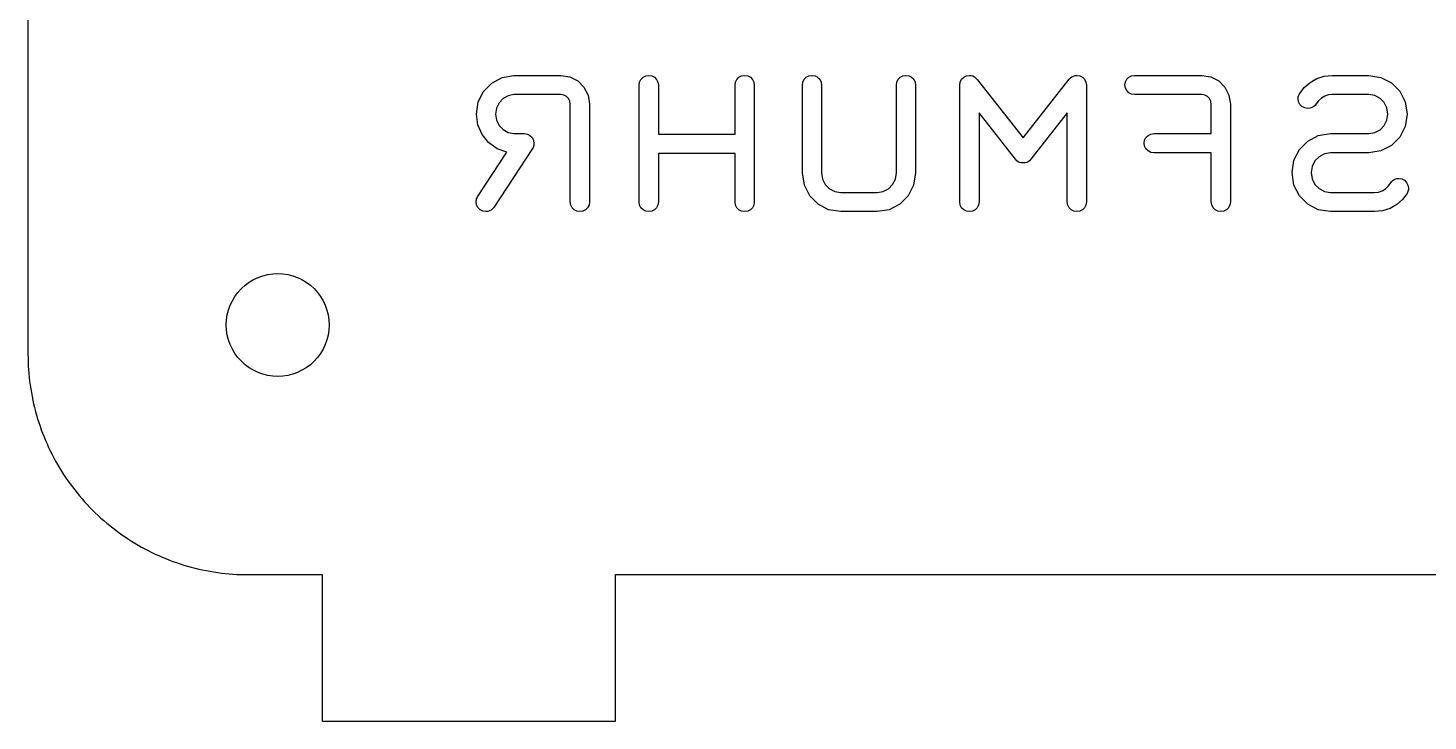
# Model space of a CAD drawing. Header units: metres. Extents: x 0 to 180, y 0 to 190.
# Drawn here: x 0 to 95.3, y 0 to 47.2 of the extents above; entities that cross this region are included whole.
import ezdxf

# ---------------------------------------------------------------- set-up
doc = ezdxf.new("R2010")
doc.units = ezdxf.units.M

msp = doc.modelspace()

# ---------------------------------------------------------------- linework, layer by layer
for p, q in [((0, 174.966), (0, 24.9665)), ((32.268, 43.8175), (33.076, 43.9635)), ((33.076, 43.9635), (36.263, 43.9635)), ((36.263, 43.9635), (36.882, 43.8635)), ((36.882, 43.8635), (37.42, 43.5855)), ((41.867, 43.8355), (42.046, 43.9295)), ((42.046, 43.9295), (42.255, 43.9635)), ((42.255, 43.9635), (42.462, 43.9295)), ((42.462, 43.9295), (42.642, 43.8355)), ((48.395, 43.8355), (48.574, 43.9295)), ((48.574, 43.9295), (48.783, 43.9635)), ((48.783, 43.9635), (48.99, 43.9295)), ((48.99, 43.9295), (49.17, 43.8355)), ((52.976, 43.8365), (53.155, 43.9295)), ((53.155, 43.9295), (53.364, 43.9635)), ((53.364, 43.9635), (53.572, 43.9295)), ((53.572, 43.9295), (53.752, 43.8365)), ((59.374, 43.8365), (59.553, 43.9295)), ((59.553, 43.9295), (59.762, 43.9635)), ((59.762, 43.9635), (59.97, 43.9295)), ((59.97, 43.9295), (60.15, 43.8365)), ((63.695, 43.8365), (63.874, 43.9295)), ((63.874, 43.9295), (64.083, 43.9635)), ((64.083, 43.9635), (64.208, 43.9535)), ((64.208, 43.9535), (64.321, 43.9215)), ((64.321, 43.9215), (64.426, 43.8655)), ((64.426, 43.8655), (64.523, 43.7835)), ((70.956, 43.7915), (71.052, 43.8655)), ((71.052, 43.8655), (71.156, 43.9195)), ((71.156, 43.9195), (71.272, 43.9525)), ((71.272, 43.9525), (71.393, 43.9635)), ((71.393, 43.9635), (71.601, 43.9295)), ((71.601, 43.9295), (71.781, 43.8365)), ((74.794, 43.6975), (74.935, 43.8385)), ((74.935, 43.8385), (75.114, 43.9305)), ((75.114, 43.9305), (75.323, 43.9635)), ((75.323, 43.9635), (79.892, 43.9635)), ((79.892, 43.9635), (80.512, 43.8635)), ((80.512, 43.8635), (81.05, 43.5855)), ((87.727, 43.7405), (88.235, 43.9045)), ((88.235, 43.9045), (88.783, 43.9625)), ((88.783, 43.9625), (91.263, 43.9625)), ((91.263, 43.9625), (92.086, 43.8285)), ((31.011, 42.8725), (31.567, 43.4405)), ((31.567, 43.4405), (32.268, 43.8175)), ((37.42, 43.5855), (37.843, 43.1595)), ((37.843, 43.1595), (38.121, 42.6185)), ((41.602, 43.2955), (41.634, 43.5085)), ((41.602, 35.3445), (41.602, 43.2955)), ((41.634, 43.5085), (41.726, 43.6925)), ((41.726, 43.6925), (41.867, 43.8355)), ((42.642, 43.8355), (42.783, 43.6925)), ((42.783, 43.6925), (42.875, 43.5085)), ((42.875, 43.5085), (42.908, 43.2955)), ((42.908, 43.2955), (42.908, 39.9565)), ((48.13, 43.2955), (48.162, 43.5085)), ((48.13, 39.9565), (48.13, 43.2955)), ((48.162, 43.5085), (48.253, 43.6925)), ((48.253, 43.6925), (48.395, 43.8355)), ((49.17, 43.8355), (49.309, 43.6925)), ((49.309, 43.6925), (49.401, 43.5085)), ((49.401, 43.5085), (49.434, 43.2955)), ((49.434, 43.2955), (49.434, 35.3445)), ((52.711, 43.2985), (52.744, 43.5105)), ((52.711, 37.3175), (52.711, 43.2985)), ((52.744, 43.5105), (52.836, 43.6935)), ((52.836, 43.6935), (52.976, 43.8365)), ((53.752, 43.8365), (53.892, 43.6935)), ((53.892, 43.6935), (53.985, 43.5105)), ((53.985, 43.5105), (54.017, 43.2985)), ((54.017, 43.2985), (54.017, 37.3175)), ((59.109, 43.2985), (59.141, 43.5105)), ((59.109, 37.3175), (59.109, 43.2985)), ((59.141, 43.5105), (59.233, 43.6935)), ((59.233, 43.6935), (59.374, 43.8365)), ((60.15, 43.8365), (60.29, 43.6935)), ((60.29, 43.6935), (60.382, 43.5105)), ((60.382, 43.5105), (60.415, 43.2985)), ((60.415, 43.2985), (60.415, 37.3175)), ((63.43, 43.2995), (63.461, 43.5115)), ((63.43, 35.3455), (63.43, 43.2995)), ((63.461, 43.5115), (63.554, 43.6935)), ((63.554, 43.6935), (63.695, 43.8365)), ((64.523, 43.7835), (64.617, 43.6715)), ((64.617, 43.6715), (67.738, 39.7205)), ((67.738, 39.7205), (70.872, 43.6975)), ((70.872, 43.6975), (70.956, 43.7915)), ((71.781, 43.8365), (71.921, 43.6935)), ((71.921, 43.6935), (72.014, 43.5115)), ((72.014, 43.5115), (72.046, 43.2995)), ((72.046, 43.2995), (72.046, 35.3455)), ((74.67, 43.3105), (74.703, 43.5185)), ((74.703, 43.1015), (74.67, 43.3105)), ((74.703, 43.5185), (74.794, 43.6975)), ((74.794, 42.9225), (74.703, 43.1015)), ((74.935, 42.7815), (74.794, 42.9225)), ((81.05, 43.5855), (81.473, 43.1595)), ((81.473, 43.1595), (81.75, 42.6175)), ((86.563, 42.7225), (86.879, 43.1365)), ((86.879, 43.1365), (87.271, 43.4805)), ((87.271, 43.4805), (87.727, 43.7405)), ((92.086, 43.8285), (92.803, 43.4555)), ((92.803, 43.4555), (93.369, 42.8855)), ((93.369, 42.8855), (93.74, 42.1615)), ((30.518, 41.3285), (30.647, 42.1545)), ((30.647, 42.1545), (31.011, 42.8725)), ((32.065, 42.0985), (31.886, 41.7395)), ((32.337, 42.3855), (32.065, 42.0985)), ((32.681, 42.5785), (32.337, 42.3855)), ((33.076, 42.6575), (32.681, 42.5785)), ((36.263, 42.6575), (33.076, 42.6575)), ((36.47, 42.6235), (36.263, 42.6575)), ((36.649, 42.5305), (36.47, 42.6235)), ((36.789, 42.3875), (36.649, 42.5305)), ((36.882, 42.2055), (36.789, 42.3875)), ((36.914, 41.9935), (36.882, 42.2055)), ((36.914, 35.3475), (36.914, 41.9935)), ((38.121, 42.6185), (38.22, 41.9935)), ((38.22, 41.9935), (38.22, 35.3475)), ((75.114, 42.6905), (74.935, 42.7815)), ((75.323, 42.6575), (75.114, 42.6905)), ((79.892, 42.6575), (75.323, 42.6575)), ((80.1, 42.6235), (79.892, 42.6575)), ((80.28, 42.5305), (80.1, 42.6235)), ((80.421, 42.3865), (80.28, 42.5305)), ((80.512, 42.2035), (80.421, 42.3865)), ((80.545, 41.9915), (80.512, 42.2035)), ((80.545, 39.9955), (80.545, 41.9915)), ((81.75, 42.6175), (81.85, 41.9915)), ((81.85, 41.9915), (81.85, 35.3505)), ((86.449, 42.3575), (86.453, 42.4305)), ((86.481, 42.1595), (86.449, 42.3575)), ((86.453, 42.4305), (86.466, 42.5045)), ((86.466, 42.5045), (86.489, 42.5785)), ((86.573, 41.9825), (86.481, 42.1595)), ((86.489, 42.5785), (86.521, 42.6515)), ((86.521, 42.6515), (86.563, 42.7225)), ((86.717, 41.8415), (86.573, 41.9825)), ((87.686, 42.0315), (87.612, 41.9215)), ((87.847, 42.2395), (87.686, 42.0315)), ((88.042, 42.4125), (87.847, 42.2395)), ((88.267, 42.5445), (88.042, 42.4125)), ((88.516, 42.6275), (88.267, 42.5445)), ((88.783, 42.6575), (88.516, 42.6275)), ((91.263, 42.6575), (88.783, 42.6575)), ((91.675, 42.5895), (91.263, 42.6575)), ((92.033, 42.3995), (91.675, 42.5895)), ((92.316, 42.1115), (92.033, 42.3995)), ((92.502, 41.7455), (92.316, 42.1115)), ((93.74, 42.1615), (93.874, 41.3265)), ((30.621, 40.5915), (30.518, 41.3285)), ((31.886, 41.7395), (31.824, 41.3285)), ((31.824, 41.3285), (31.886, 40.9165)), ((67.216, 38.2495), (64.736, 41.4045)), ((64.736, 41.4045), (64.736, 35.3455)), ((70.74, 41.4045), (68.261, 38.2495)), ((70.74, 35.3455), (70.74, 41.4045)), ((86.903, 41.7465), (86.717, 41.8415)), ((87.125, 41.7125), (86.903, 41.7465)), ((87.269, 41.7265), (87.125, 41.7125)), ((87.4, 41.7675), (87.269, 41.7265)), ((87.515, 41.8335), (87.4, 41.7675)), ((87.612, 41.9215), (87.515, 41.8335)), ((92.569, 41.3265), (92.502, 41.7455)), ((92.502, 40.9065), (92.569, 41.3265)), ((93.874, 41.3265), (93.74, 40.4905)), ((30.91, 39.9325), (30.621, 40.5915)), ((31.886, 40.9165), (32.065, 40.5575)), ((32.065, 40.5575), (32.337, 40.2715)), ((32.337, 40.2715), (32.681, 40.0785)), ((32.681, 40.0785), (33.076, 39.9995)), ((91.263, 39.9955), (91.675, 40.0635)), ((91.675, 40.0635), (92.033, 40.2525)), ((92.033, 40.2525), (92.316, 40.5415)), ((92.316, 40.5415), (92.502, 40.9065)), ((93.74, 40.4905), (93.369, 39.7665)), ((31.354, 39.3815), (30.91, 39.9325)), ((31.925, 38.9685), (31.354, 39.3815)), ((33.076, 39.9995), (33.782, 39.9995)), ((33.782, 39.9995), (33.99, 39.9655)), ((33.99, 39.9655), (34.17, 39.8725)), ((34.17, 39.8725), (34.31, 39.7295)), ((34.31, 39.7295), (34.401, 39.5465)), ((34.403, 39.1125), (34.377, 39.0485)), ((34.401, 39.5465), (34.435, 39.3345)), ((34.421, 39.1825), (34.403, 39.1125)), ((34.431, 39.2565), (34.421, 39.1825)), ((34.435, 39.3345), (34.431, 39.2565)), ((42.908, 39.9565), (48.13, 39.9565)), ((75.975, 39.3425), (76.008, 39.5505)), ((76.008, 39.1335), (75.975, 39.3425)), ((76.008, 39.5505), (76.099, 39.7295)), ((76.099, 38.9545), (76.008, 39.1335)), ((76.099, 39.7295), (76.24, 39.8705)), ((76.24, 39.8705), (76.42, 39.9625)), ((76.42, 39.9625), (76.628, 39.9955)), ((76.628, 39.9955), (80.545, 39.9955)), ((86.547, 38.9135), (87.113, 39.4865)), ((87.113, 39.4865), (87.829, 39.8615)), ((87.829, 39.8615), (88.652, 39.9955)), ((88.652, 39.9955), (91.263, 39.9955)), ((92.803, 39.1965), (92.086, 38.8235)), ((93.369, 39.7665), (92.803, 39.1965)), ((30.608, 35.6935), (32.593, 38.7235)), ((34.343, 38.9895), (31.705, 34.9625)), ((32.593, 38.7235), (31.925, 38.9685)), ((34.377, 39.0485), (34.343, 38.9895)), ((48.13, 38.6515), (42.908, 38.6515)), ((42.908, 38.6515), (42.908, 35.3445)), ((48.13, 35.3445), (48.13, 38.6515)), ((67.307, 38.1515), (67.216, 38.2495)), ((67.4, 38.0805), (67.307, 38.1515)), ((68.169, 38.1515), (68.08, 38.0805)), ((68.261, 38.2495), (68.169, 38.1515)), ((76.24, 38.8135), (76.099, 38.9545)), ((76.42, 38.7225), (76.24, 38.8135)), ((76.628, 38.6895), (76.42, 38.7225)), ((80.545, 38.6895), (76.628, 38.6895)), ((80.545, 35.3505), (80.545, 38.6895)), ((86.041, 37.3385), (86.175, 38.1835)), ((86.175, 38.1835), (86.547, 38.9135)), ((87.6, 38.1345), (87.414, 37.7645)), ((87.883, 38.4275), (87.6, 38.1345)), ((88.241, 38.6205), (87.883, 38.4275)), ((88.652, 38.6895), (88.241, 38.6205)), ((91.263, 38.6895), (88.652, 38.6895)), ((92.086, 38.8235), (91.263, 38.6895)), ((52.845, 36.4835), (52.711, 37.3175)), ((54.017, 37.3175), (54.084, 36.8985)), ((59.042, 36.8985), (59.109, 37.3175)), ((60.415, 37.3175), (60.28, 36.4835)), ((67.498, 38.0325), (67.4, 38.0805)), ((67.609, 38.0055), (67.498, 38.0325)), ((67.738, 37.9975), (67.609, 38.0055)), ((67.873, 38.0055), (67.738, 37.9975)), ((67.984, 38.0325), (67.873, 38.0055)), ((68.08, 38.0805), (67.984, 38.0325)), ((86.175, 36.4935), (86.041, 37.3385)), ((87.414, 37.7645), (87.347, 37.3385)), ((87.347, 37.3385), (87.414, 36.9125)), ((53.217, 35.7595), (52.845, 36.4835)), ((54.084, 36.8985), (54.269, 36.5335)), ((54.269, 36.5335), (54.553, 36.2455)), ((54.553, 36.2455), (54.911, 36.0565)), ((58.214, 36.0565), (58.572, 36.2455)), ((58.572, 36.2455), (58.856, 36.5335)), ((58.856, 36.5335), (59.042, 36.8985)), ((60.28, 36.4835), (59.908, 35.7595)), ((86.547, 35.7645), (86.175, 36.4935)), ((87.414, 36.9125), (87.6, 36.5425)), ((87.6, 36.5425), (87.883, 36.2495)), ((87.883, 36.2495), (88.241, 36.0575)), ((92.171, 36.1025), (92.396, 36.2365)), ((92.396, 36.2365), (92.592, 36.4125)), ((92.592, 36.4125), (92.833, 36.7295)), ((92.833, 36.7295), (92.932, 36.8195)), ((92.932, 36.8195), (93.048, 36.8875)), ((93.048, 36.8875), (93.176, 36.9315)), ((93.176, 36.9315), (93.313, 36.9475)), ((93.313, 36.9475), (93.522, 36.9135)), ((93.522, 36.9135), (93.701, 36.8185)), ((93.701, 36.8185), (93.842, 36.6735)), ((93.842, 36.6735), (93.933, 36.4875)), ((93.933, 36.4875), (93.966, 36.2725)), ((93.966, 36.2725), (93.963, 36.1945)), ((30.503, 35.3415), (30.507, 35.4125)), ((30.535, 35.1415), (30.503, 35.3415)), ((30.507, 35.4125), (30.519, 35.4835)), ((30.519, 35.4835), (30.539, 35.5545)), ((30.539, 35.5545), (30.57, 35.6245)), ((30.57, 35.6245), (30.608, 35.6935)), ((36.947, 35.1355), (36.914, 35.3475)), ((38.22, 35.3475), (38.188, 35.1355)), ((41.634, 35.1335), (41.602, 35.3445)), ((42.908, 35.3445), (42.875, 35.1335)), ((48.162, 35.1335), (48.13, 35.3445)), ((49.434, 35.3445), (49.401, 35.1335)), ((53.782, 35.1905), (53.217, 35.7595)), ((54.911, 36.0565), (55.322, 35.9885)), ((55.322, 35.9885), (57.804, 35.9885)), ((57.804, 35.9885), (58.214, 36.0565)), ((59.908, 35.7595), (59.343, 35.1905)), ((63.461, 35.1335), (63.43, 35.3455)), ((64.736, 35.3455), (64.703, 35.1335)), ((70.773, 35.1335), (70.74, 35.3455)), ((72.046, 35.3455), (72.014, 35.1335)), ((80.578, 35.1375), (80.545, 35.3505)), ((81.85, 35.3505), (81.817, 35.1375)), ((87.113, 35.1915), (86.547, 35.7645)), ((88.241, 36.0575), (88.652, 35.9885)), ((88.652, 35.9885), (91.655, 35.9885)), ((91.655, 35.9885), (91.922, 36.0185)), ((91.922, 36.0185), (92.171, 36.1025)), ((93.558, 35.5085), (93.166, 35.1655)), ((93.874, 35.9235), (93.558, 35.5085)), ((93.909, 35.9875), (93.874, 35.9235)), ((93.935, 36.0535), (93.909, 35.9875)), ((93.953, 36.1215), (93.935, 36.0535)), ((93.963, 36.1945), (93.953, 36.1215)), ((30.626, 34.9615), (30.535, 35.1415)), ((30.768, 34.8165), (30.626, 34.9615)), ((30.951, 34.7185), (30.768, 34.8165)), ((31.171, 34.6835), (30.951, 34.7185)), ((31.3, 34.6955), (31.171, 34.6835)), ((31.421, 34.7315), (31.3, 34.6955)), ((31.531, 34.7895), (31.421, 34.7315)), ((31.626, 34.8665), (31.531, 34.7895)), ((31.705, 34.9625), (31.626, 34.8665)), ((37.039, 34.9525), (36.947, 35.1355)), ((37.179, 34.8095), (37.039, 34.9525)), ((37.358, 34.7165), (37.179, 34.8095)), ((37.567, 34.6835), (37.358, 34.7165)), ((37.776, 34.7165), (37.567, 34.6835)), ((37.955, 34.8095), (37.776, 34.7165)), ((38.095, 34.9525), (37.955, 34.8095)), ((38.188, 35.1355), (38.095, 34.9525)), ((41.726, 34.9515), (41.634, 35.1335)), ((41.867, 34.8095), (41.726, 34.9515)), ((42.046, 34.7165), (41.867, 34.8095)), ((42.255, 34.6835), (42.046, 34.7165)), ((42.462, 34.7165), (42.255, 34.6835)), ((42.642, 34.8095), (42.462, 34.7165)), ((42.783, 34.9515), (42.642, 34.8095)), ((42.875, 35.1335), (42.783, 34.9515)), ((48.253, 34.9515), (48.162, 35.1335)), ((48.395, 34.8095), (48.253, 34.9515)), ((48.574, 34.7165), (48.395, 34.8095)), ((48.783, 34.6835), (48.574, 34.7165)), ((48.99, 34.7165), (48.783, 34.6835)), ((49.17, 34.8095), (48.99, 34.7165)), ((49.309, 34.9515), (49.17, 34.8095)), ((49.401, 35.1335), (49.309, 34.9515)), ((54.5, 34.8175), (53.782, 35.1905)), ((55.322, 34.6835), (54.5, 34.8175)), ((57.804, 34.6835), (55.322, 34.6835)), ((58.627, 34.8175), (57.804, 34.6835)), ((59.343, 35.1905), (58.627, 34.8175)), ((63.554, 34.9525), (63.461, 35.1335)), ((63.695, 34.8095), (63.554, 34.9525)), ((63.874, 34.7165), (63.695, 34.8095)), ((64.083, 34.6835), (63.874, 34.7165)), ((64.291, 34.7165), (64.083, 34.6835)), ((64.471, 34.8095), (64.291, 34.7165)), ((64.611, 34.9525), (64.471, 34.8095)), ((64.703, 35.1335), (64.611, 34.9525)), ((70.864, 34.9525), (70.773, 35.1335)), ((71.005, 34.8095), (70.864, 34.9525)), ((71.184, 34.7165), (71.005, 34.8095)), ((71.393, 34.6835), (71.184, 34.7165)), ((71.601, 34.7165), (71.393, 34.6835)), ((71.781, 34.8095), (71.601, 34.7165)), ((71.921, 34.9525), (71.781, 34.8095)), ((72.014, 35.1335), (71.921, 34.9525)), ((80.669, 34.9535), (80.578, 35.1375)), ((80.81, 34.8105), (80.669, 34.9535)), ((80.99, 34.7165), (80.81, 34.8105)), ((81.198, 34.6835), (80.99, 34.7165)), ((81.406, 34.7165), (81.198, 34.6835)), ((81.585, 34.8105), (81.406, 34.7165)), ((81.726, 34.9535), (81.585, 34.8105)), ((81.817, 35.1375), (81.726, 34.9535)), ((87.829, 34.8175), (87.113, 35.1915)), ((88.652, 34.6835), (87.829, 34.8175)), ((91.655, 34.6835), (88.652, 34.6835)), ((92.203, 34.7405), (91.655, 34.6835)), ((92.711, 34.9055), (92.203, 34.7405)), ((93.166, 35.1655), (92.711, 34.9055)), ((14.524, 29.4405), (14.78, 29.6715)), ((14.78, 29.6715), (15.056, 29.8765)), ((15.056, 29.8765), (15.35, 30.0525)), ((15.35, 30.0525), (15.66, 30.1995)), ((15.66, 30.1995), (15.983, 30.3155)), ((15.983, 30.3155), (16.317, 30.3985)), ((16.317, 30.3985), (16.657, 30.4495)), ((16.657, 30.4495), (17, 30.4665)), ((17, 30.4665), (17.343, 30.4495)), ((17.343, 30.4495), (17.683, 30.3985)), ((17.683, 30.3985), (18.016, 30.3155)), ((18.016, 30.3155), (18.339, 30.1995)), ((18.339, 30.1995), (18.649, 30.0525)), ((18.649, 30.0525), (18.944, 29.8765)), ((18.944, 29.8765), (19.22, 29.6715)), ((19.22, 29.6715), (19.475, 29.4405)), ((13.766, 28.3055), (13.912, 28.6155)), ((13.912, 28.6155), (14.089, 28.9105)), ((14.089, 28.9105), (14.294, 29.1865)), ((14.294, 29.1865), (14.524, 29.4405)), ((19.475, 29.4405), (19.705, 29.1865)), ((19.705, 29.1865), (19.91, 28.9105)), ((19.91, 28.9105), (20.087, 28.6155)), ((20.087, 28.6155), (20.233, 28.3055)), ((13.517, 27.3095), (13.567, 27.6485)), ((13.567, 27.6485), (13.651, 27.9825)), ((13.651, 27.9825), (13.766, 28.3055)), ((20.233, 28.3055), (20.349, 27.9825)), ((20.349, 27.9825), (20.433, 27.6485)), ((20.433, 27.6485), (20.483, 27.3095)), ((13.5, 26.9665), (13.517, 27.3095)), ((13.517, 26.6225), (13.5, 26.9665)), ((20.483, 27.3095), (20.5, 26.9665)), ((20.5, 26.9665), (20.483, 26.6225)), ((13.567, 26.2835), (13.517, 26.6225)), ((13.651, 25.9505), (13.567, 26.2835)), ((13.766, 25.6265), (13.651, 25.9505)), ((20.349, 25.9505), (20.233, 25.6265)), ((20.433, 26.2835), (20.349, 25.9505)), ((20.483, 26.6225), (20.433, 26.2835)), ((0, 24.9665), (0.002, 24.7045)), ((13.912, 25.3165), (13.766, 25.6265)), ((14.089, 25.0215), (13.912, 25.3165)), ((14.294, 24.7455), (14.089, 25.0215)), ((19.91, 25.0215), (19.705, 24.7455)), ((20.087, 25.3165), (19.91, 25.0215)), ((20.233, 25.6265), (20.087, 25.3165)), ((0.002, 24.7045), (0.009, 24.4425)), ((0.009, 24.4425), (0.021, 24.1805)), ((0.021, 24.1805), (0.037, 23.9195)), ((0.037, 23.9195), (0.057, 23.6585)), ((14.524, 24.4915), (14.294, 24.7455)), ((14.78, 24.2605), (14.524, 24.4915)), ((15.056, 24.0555), (14.78, 24.2605)), ((15.35, 23.8795), (15.056, 24.0555)), ((15.66, 23.7325), (15.35, 23.8795)), ((18.649, 23.8795), (18.339, 23.7325)), ((18.944, 24.0555), (18.649, 23.8795)), ((19.22, 24.2605), (18.944, 24.0555)), ((19.475, 24.4915), (19.22, 24.2605)), ((19.705, 24.7455), (19.475, 24.4915)), ((0.057, 23.6585), (0.082, 23.3985)), ((0.082, 23.3985), (0.112, 23.1385)), ((0.112, 23.1385), (0.146, 22.8785)), ((0.146, 22.8785), (0.185, 22.6195)), ((15.983, 23.6165), (15.66, 23.7325)), ((16.317, 23.5335), (15.983, 23.6165)), ((16.657, 23.4825), (16.317, 23.5335)), ((17, 23.4665), (16.657, 23.4825)), ((17.343, 23.4825), (17, 23.4665)), ((17.683, 23.5335), (17.343, 23.4825)), ((18.016, 23.6165), (17.683, 23.5335)), ((18.339, 23.7325), (18.016, 23.6165)), ((0.185, 22.6195), (0.228, 22.3615)), ((0.228, 22.3615), (0.276, 22.1035)), ((0.276, 22.1035), (0.328, 21.8475)), ((0.328, 21.8475), (0.384, 21.5915)), ((0.384, 21.5915), (0.446, 21.3375)), ((0.446, 21.3375), (0.511, 21.0835)), ((0.511, 21.0835), (0.58, 20.8315)), ((0.58, 20.8315), (0.655, 20.5805)), ((0.655, 20.5805), (0.733, 20.3305)), ((0.733, 20.3305), (0.817, 20.0825)), ((0.817, 20.0825), (0.905, 19.8355)), ((0.905, 19.8355), (0.996, 19.5905)), ((0.996, 19.5905), (1.091, 19.3465)), ((1.091, 19.3465), (1.192, 19.1055)), ((1.192, 19.1055), (1.297, 18.8645)), ((1.297, 18.8645), (1.405, 18.6265)), ((1.405, 18.6265), (1.518, 18.3905)), ((1.518, 18.3905), (1.634, 18.1565)), ((1.634, 18.1565), (1.756, 17.9235)), ((1.756, 17.9235), (1.881, 17.6935)), ((1.881, 17.6935), (2.009, 17.4665)), ((2.009, 17.4665), (2.142, 17.2405)), ((2.142, 17.2405), (2.279, 17.0175)), ((2.279, 17.0175), (2.42, 16.7965)), ((2.42, 16.7965), (2.563, 16.5785)), ((2.563, 16.5785), (2.713, 16.3625)), ((2.713, 16.3625), (2.865, 16.1495)), ((2.865, 16.1495), (3.02, 15.9385)), ((3.02, 15.9385), (3.179, 15.7315)), ((3.179, 15.7315), (3.343, 15.5265)), ((3.343, 15.5265), (3.509, 15.3245)), ((3.509, 15.3245), (3.679, 15.1255)), ((3.679, 15.1255), (3.853, 14.9295)), ((3.853, 14.9295), (4.03, 14.7365)), ((4.03, 14.7365), (4.21, 14.5465)), ((4.21, 14.5465), (4.393, 14.3595)), ((4.393, 14.3595), (4.58, 14.1755)), ((4.58, 14.1755), (4.77, 13.9955)), ((4.77, 13.9955), (4.963, 13.8185)), ((4.963, 13.8185), (5.159, 13.6455)), ((5.159, 13.6455), (5.358, 13.4755)), ((5.358, 13.4755), (5.56, 13.3085)), ((5.56, 13.3085), (5.765, 13.1455)), ((5.765, 13.1455), (5.973, 12.9865)), ((5.973, 12.9865), (6.183, 12.8305)), ((6.183, 12.8305), (6.396, 12.6785)), ((6.396, 12.6785), (6.612, 12.5305)), ((6.612, 12.5305), (6.83, 12.3855)), ((6.83, 12.3855), (7.05, 12.2455)), ((7.05, 12.2455), (7.274, 12.1085)), ((7.274, 12.1085), (7.5, 11.9755)), ((7.5, 11.9755), (7.728, 11.8465)), ((7.728, 11.8465), (7.957, 11.7215)), ((7.957, 11.7215), (8.19, 11.6005)), ((8.19, 11.6005), (8.423, 11.4845)), ((8.423, 11.4845), (8.66, 11.3715)), ((8.66, 11.3715), (8.899, 11.2625)), ((8.899, 11.2625), (9.139, 11.1585)), ((9.139, 11.1585), (9.381, 11.0585)), ((9.381, 11.0585), (9.623, 10.9625)), ((9.623, 10.9625), (9.869, 10.8705)), ((9.869, 10.8705), (10.116, 10.7835)), ((10.116, 10.7835), (10.365, 10.7005)), ((10.365, 10.7005), (10.614, 10.6215)), ((10.614, 10.6215), (10.865, 10.5475)), ((10.865, 10.5475), (11.117, 10.4775)), ((11.117, 10.4775), (11.371, 10.4115)), ((11.371, 10.4115), (11.626, 10.3505)), ((11.626, 10.3505), (11.881, 10.2935)), ((11.881, 10.2935), (12.138, 10.2415)), ((12.138, 10.2415), (12.395, 10.1935)), ((12.395, 10.1935), (12.653, 10.1505)), ((12.653, 10.1505), (12.912, 10.1115)), ((12.912, 10.1115), (13.172, 10.0775)), ((13.172, 10.0775), (13.432, 10.0485)), ((13.432, 10.0485), (13.692, 10.0235)), ((13.692, 10.0235), (13.953, 10.0025)), ((13.953, 10.0025), (14.214, 9.9865)), ((14.214, 9.9865), (14.477, 9.9755)), ((14.477, 9.9755), (14.738, 9.9685)), ((14.738, 9.9685), (15, 9.9665)), ((15, 9.9665), (20.0169, 9.9665)), ((20.0169, 9.9665), (20.0168, 0)), ((39.9832, 0), (39.9831, 9.9665)), ((39.9831, 9.9665), (140.016, 9.9665)), ((20.0168, 0), (39.9832, 0))]:
    msp.add_line(p, q)

doc.saveas('drawing.dxf')
